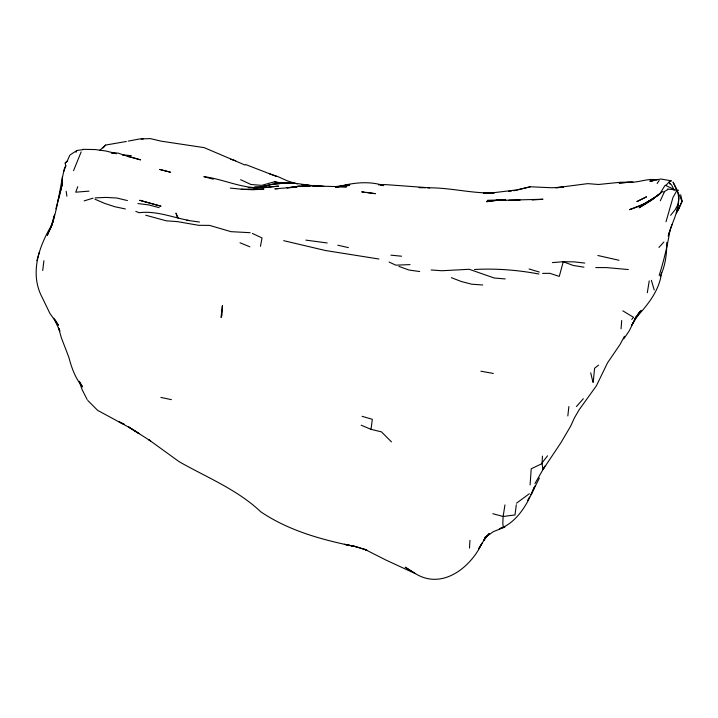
<?xml version="1.0" encoding="UTF-8"?>
<svg xmlns="http://www.w3.org/2000/svg" width="718" height="718" viewBox="0 0 718 718"><rect width="100%" height="100%" fill="white"/><g stroke="black" fill="none" stroke-linecap="round" stroke-linejoin="round"><path stroke-width="1.08" d="M666.807 242.397C666.825 253.894 665.398 265.866 660.255 276.242M64.746 167.15C60.249 185.513 58.302 204.54 52.629 222.759L54.541 214.951L50.574 227.974L47.28 235.307L51.992 224.617C38.916 246.193 29.402 273.54 42.236 297.557L49.955 313.506L58.364 325.281L55.196 319.824M61.927 185.145L62.358 176.781M61.927 185.289L62.089 182.291M534.964 483.555L542.952 469.617L542.072 463.595L542.431 456.109M469.491 548.094L469.931 540.376M530.099 484.901L531.221 468.791L542.072 463.595M621.061 328.79L621.698 320.524M567.83 415.937L568.88 406.523M593.239 382.2L594.576 368.271L598.552 365.139M668.961 233.404C672.954 219.78 681.947 205.895 677.433 191.347L682.1 201.264L678.474 209.692L676.15 212.869M42.721 270.542L43.906 260.742M391.489 441.902L381.446 431.868L371.035 429.337L372.319 419.285L362.069 416.314M516.314 504.772L514.994 514.941L503.13 516.484L492.817 513.711M676.329 191.051L676.616 189.005L673.035 182.067L677.101 190.97M504.942 504.942L503.13 516.484L502.806 523.88L503.345 527.12L499.378 528.834C516.906 522.65 527.55 504.045 534.228 487.603L533.187 490.358M678.959 197.917L676.562 212.86L682.1 201.264L680.709 194.722M647.313 292.72L649.225 280.873M260.446 246.337L262.034 237.954L252.35 233.422M669.903 230.55C667.471 245.861 663.773 260.679 659.187 275.461M661.61 272.391C659.456 291.086 647.151 305.581 634.927 318.801L636.749 315.956M60.115 193.151L61.945 185.54L55.896 208.893M666.008 221.754L672.999 197.396L676.724 190.835M58.221 200.241L59.854 194.237M584.766 263.075L574.068 261.864L563.271 261.72L559.277 276.394L549.782 273.307L542.611 273.396M39.409 252.045L36.86 260.661M668.126 236.007L672.012 224.635M63.803 171.458L65.903 165.696M50.278 229.042L52.935 221.835M77.777 186.707L75.704 192.191L89.032 191.141M660.318 200.798L664.24 192.155M50.942 227.409L52.028 224.581M533.761 488.895L534.865 486.068M73.541 170.669L81.143 151.938M533.438 489.164L531.006 494.702L539.397 478.053M67.133 161.29L69.7 155.456M76.009 152.315L76.934 150.457L83.396 149.613M624.445 336.266L620.065 344.452L607.446 362.967L596.461 385.692L579.121 409.807L574.355 418.029L570.532 426.411L560.839 442.826L542.952 469.617L544.836 466.117M527.676 500.392L529.453 497.053M542.952 469.617L544.361 466.996M678.241 204.083L675.091 209.809L670.621 215.301M659.151 180.496L657.132 183.494M676.634 211.622L679.434 207.08M659.339 194.632L664.841 185.684C667.659 184.921 668.413 181.169 671.465 180.855L660.838 178.997L649.808 181.178L652.913 181.008M623.745 338.923L629.255 330.836L636.238 316.719L631.822 325.003L640.519 311.199M639.702 312.007L637.108 315.561L639.765 312.159M542.072 462.859L547.547 455.804M637.378 315.157L641.156 310.356M489.425 533.51L483.483 540.609L485.26 538.195L478.664 548.821L482.065 543.14C470.954 567.13 442.62 590.151 415.695 573.808L405.185 567.193L415.39 573.664L385.799 559.995L364.663 549.27L366.683 550.078L354.97 546.389L344.398 544.325L356.191 546.757L366.683 550.078M583.339 398.705L576.437 406.541M631.723 319.42L633.536 317.32L622.838 310.849M103.123 147.935L105.6 145.072L126.377 141.473M658.927 247.459L663.836 242.047M105.6 145.072L99.569 150.538M65.751 166.235L65.176 162.986L67.519 160.706M652.752 199.066L639.146 207.78L650.598 200.887L658.648 194.264M489.281 533.483L484.426 538.006L493.356 531.661L504.898 527.021L503.785 527.631M644.8 203.634L654.43 197.683L644.8 203.634L649.566 200.995M644.046 204.029L629.489 209.629C641.73 205.949 652.797 199.424 662.741 191.491M65.176 162.986L67.698 161.11M516.502 503.192L529.247 493.778M70.22 154.837L76.934 150.457M653.91 198.123L658.37 195.323M663.728 191.957L667.749 189.606L667.632 188.987L678.322 190.252L676.886 190.674M651.468 199.936L653.371 198.877M84.123 200.896L93.062 198.159M284.184 183.404L274.375 181.816L261.675 185.37L250.941 184.49L240.602 179.679M429.804 187.811C451.425 187.865 472.561 193.636 494.181 192.918L483.367 192.963L494.549 192.586L517.66 189.803L530.306 186.77L551.837 187.757L563.316 187.129L556.665 187.793M517.66 189.803L530.306 186.77M335.647 187.138L349.783 184.795L340.664 186.294M290.7 187.667L298.688 186.177L310.086 186.402L298.841 186.213L286.967 187.775L297.072 187.012L274.895 188.825L278.378 188.69M128.289 141.096L139.409 139.005L150.367 138.601L160.94 141.123L204.181 147.639L245.107 165.086M335.629 186.985L349.002 185.45L337.245 186.662L346.498 186.851L314.143 185.998L301.901 184.804L323.71 186.411L314.143 185.998L292.818 182.911M335.503 187.102L339.65 186.465M346.641 185.208L336.015 186.527M346.327 185.244L340.377 186.142C354.459 182.543 369.662 180.963 383.681 185.585L380.513 185.343M555.535 187.793L587.764 183.628L598.498 184.49L620.343 182.264L629.004 182.139M508.55 191.365L511.656 190.961M513.729 190.692L516.834 190.297M552.366 262.608L563.163 261.72M628.959 182.273L619.015 183.027L632.953 182.013M263.309 187.739L278.575 186.124L266.136 187.335L266.845 187.281C245.089 190.396 225.021 179.267 203.84 176.655L213.318 179.195M532.128 199.999L542.987 199.245L508.945 200.151M280.029 183.691L272.759 184.194L259.97 187.066L254.486 187.201L260.248 187.084L272.759 184.194L283.538 182.911L293.357 182.911L282.82 183.225M95.234 197.872L106.093 197.423L116.846 198.033L127.418 200.573M505.696 200.277L487.298 200.421L505.705 200.08M253.616 187.892L257.672 187.793L248.132 187.703M505.481 200.089L496.578 200.304L486.598 201.695L497.412 200.268L496.578 200.304L520.092 200.089M410.05 264.61L395.824 265.166L389.129 262.079M595.769 267.581L606.423 267.59L628.34 269.546M378.476 184.876L385.324 184.589L429.651 187.82L427.524 187.784M474.454 269.492C496.048 268.308 517.615 270.013 538.904 274.007M419.007 187.658L425.397 187.757M141.177 138.879L143.286 138.924M82.938 149.335L95.27 149.559L105.941 151.013L116.496 153.661L111.425 152.997M123.343 155.267L131.143 155.609L122.634 155.133M631.813 182.336L629.614 182.246C638.849 182.704 647.708 178.091 656.88 179.895M253.544 188.062L256.775 188.224M111.613 152.763L118.084 153.096L129.114 156.802M186.671 220.282L199.478 222.015M250.169 232.686L230.972 231.663L209.566 225.389L198.689 225.326L177.4 221.611L166.37 220.83L145.754 215.229M241.248 189.22L252.332 189.74L263.838 189.184L242.585 189.31L230.299 188.107M482.729 284.983L471.699 284.202L461.351 281.528L451.416 277.678M431.159 269.977L441.893 270.74L469.24 269.286L494.217 278.01L505.194 278.934M480.898 371.215L493.365 373.459M390.888 255.159L401.595 256.218M305.85 240.108L327.193 242.971M363.873 192.101L361.692 191.841L375.343 193.672L366.045 192.37M137.937 203.562L148.617 204.881L159.163 207.655M378.916 259.019L325.407 250.51L283.682 240.674M419.68 271.53L408.91 270.031L398.903 266.387M583.949 267.168L573.251 265.463L563.253 261.783M135.819 211.388L139.068 212.716C156.138 210.536 172.347 217.366 188.816 220.417M274.375 181.816L281.788 183.377M125.372 208.956L114.862 206.739L104.729 203.436L94.929 199.2M160.886 397.413L171.405 399.648M597.861 255.5L619.024 260.284M337.792 245.215L348.374 247.602M128.558 156.578L140.593 159.863L127.266 155.994M230.622 159.261L235.764 160.697M529.067 268.972L539.281 272.041M356.191 546.757C323.001 540.107 289.094 530.997 260.751 511.781C237.308 489.559 206.793 477.434 179.132 461.683L148.832 439.757L150.618 440.969L128.468 426.86L139.211 433.681L129.913 427.829L97.639 410.355L87.784 400.473M297.333 183.961L287.415 180.891L277.669 176.502L269.376 173.774M276.439 176.413L245.691 164.548M240.009 242.774L249.873 246.821M361.199 425.218L371.035 429.337M665.442 185.388L673.753 189.22M119.655 422.085L124.25 424.374L118.614 421.556M79.366 381.285L82.606 386.876C75.318 378.458 71.656 367.876 68.838 357.286L61.308 337.666L58.616 328.108L59.899 331.142L53.877 318.182M669.885 184.032L668.907 182.175L671.842 185.37L674.148 190.279M87.156 399.549L82.094 389.56L79.195 381.375M178.217 218.263L175.955 213.058L177.166 216.863M651.379 280.361L654.215 289.946M590.699 372.804L592.978 382.29M66.164 191.275L66.891 196.238M222.374 305.823L221.916 315.597L221.054 317.464L222.374 305.823M646.397 196.894L637.045 201.507L646.397 196.894M170.292 172.167L159.746 169.448L170.292 172.167M160.85 206.174L139.777 200.322L160.85 206.174"/></g></svg>
